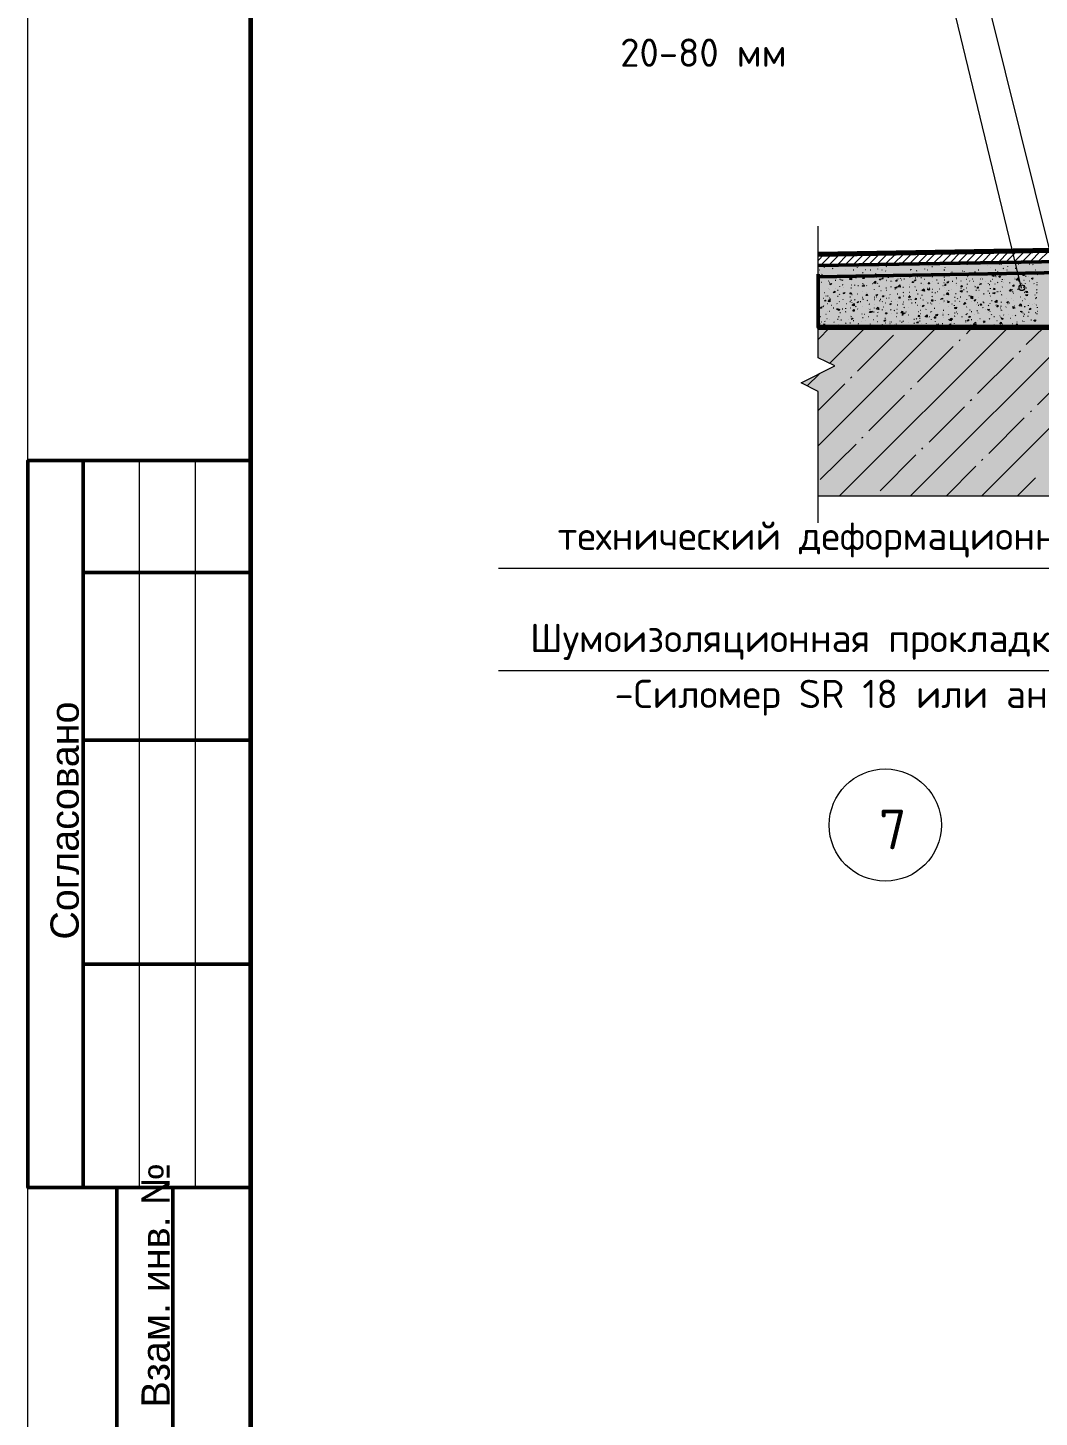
# Model space of a CAD drawing. Header units: millimetres. Extents: x -84737 to 172119, y -43083 to 59399.
# Drawn here: x -84737 to -75703, y -36136 to -23719 of the extents above; entities that cross this region are included whole.
import ezdxf

# ---------------------------------------------------------------- set-up
doc = ezdxf.new("R2010")
doc.units = ezdxf.units.MM
doc.layers.add('PDF _Геометрия', color=7, linetype='Continuous')
doc.layers.add('PDF _Текст', color=7, linetype='Continuous')
doc.layers.add('PDF _Сплошная заливка', color=7, linetype='Continuous', true_color=0xffffff)
doc.styles.add('PDF GOSTCommon', font='arial.ttf')
doc.styles.add('PDF ISOCPEUR', font='isocpeur.ttf')

msp = doc.modelspace()

# ---------------------------------------------------------------- hatches: boundary and pattern name
at = {"layer": 'PDF _Сплошная заливка', "transparency": 33554559}
for points in [[(-77677, -25941), (-76450, -25920), (-76209, -25915), (-75227, -25898), (-74986, -25898), (-74986, -25848), (-74960, -25848), (-74960, -25797), (-75206, -25797), (-75451, -25801), (-75701, -25805), (-76192, -25814), (-76442, -25818), (-76933, -25826), (-77182, -25831), (-77428, -25835), (-77677, -25839)], [(-74956, -26199), (-74986, -26199), (-74986, -25898), (-75227, -25898), (-76209, -25915), (-76450, -25920), (-77677, -25941), (-77677, -26398), (-74956, -26398)], [(-72239, -27905), (-65864, -27905), (-65864, -26398), (-77677, -26398), (-77677, -26669), (-77665, -26669), (-77529, -26736), (-77534, -26741), (-77830, -26889), (-77677, -26965), (-77677, -27905), (-72535, -27905), (-72535, -27913), (-72531, -27913), (-72531, -27922), (-72526, -27922), (-72526, -27930), (-72522, -27930), (-72522, -27938), (-72518, -27938), (-72518, -27947), (-72514, -27947), (-72514, -27955), (-72510, -27955), (-72510, -27964), (-72505, -27964), (-72505, -27972), (-72501, -27972), (-72501, -27981), (-72497, -27981), (-72497, -27989), (-72493, -27989), (-72493, -27998), (-72488, -27998), (-72488, -28006), (-72484, -28006), (-72484, -28015), (-72480, -28015), (-72480, -28023), (-72476, -28023), (-72476, -28032), (-72471, -28032), (-72471, -28040), (-72467, -28040), (-72467, -28049), (-72459, -28044), (-72315, -27756), (-72311, -27756), (-72306, -27761), (-72306, -27769), (-72302, -27769), (-72302, -27778), (-72298, -27778), (-72298, -27786), (-72294, -27786), (-72294, -27795), (-72289, -27795), (-72289, -27803), (-72285, -27803), (-72285, -27812), (-72281, -27812), (-72281, -27820), (-72277, -27820), (-72277, -27828), (-72273, -27828), (-72273, -27837), (-72268, -27837), (-72268, -27845), (-72264, -27845), (-72264, -27854), (-72260, -27854), (-72260, -27862), (-72256, -27862), (-72256, -27871), (-72251, -27871), (-72251, -27879), (-72247, -27879), (-72247, -27888), (-72243, -27888), (-72243, -27896), (-72239, -27896)]]:
    msp.add_hatch(color=256, dxfattribs=at).paths.add_polyline_path(points)

# ---------------------------------------------------------------- linework, layer by layer
at = {"layer": 'PDF _Геометрия', "lineweight": 20}
msp.add_lwpolyline([(-649, 16309), (-649, -43083), (-84737, -43083), (-84737, 16309)], close=True, dxfattribs=at)
at = {"layer": 'PDF _Геометрия', "lineweight": 60}
msp.add_lwpolyline([(-1148, 15809), (-1148, -42583), (-82744, -42583), (-82744, 15809)], close=True, dxfattribs=at)
at = {"layer": 'PDF _Геометрия', "lineweight": 9}
for points in [[(-75604, -25721), (-76535, -21979), (-80534, -21979)], [(-75862, -26047), (-76535, -23257), (-80534, -23257)], [(-77677, -28142), (-77677, -26969), (-77830, -26893), (-77529, -26741), (-77677, -26669), (-77677, -25492)], [(-77677, -25843), (-75058, -25801), (-75062, -25699)], [(-74914, -25771), (-74317, -28552), (-74533, -28552), (-80534, -28552)], [(-77677, -25797), (-77627, -25746)], [(-77656, -25843), (-77555, -25742)], [(-77584, -25843), (-77483, -25742)], [(-77512, -25843), (-77411, -25742)], [(-77440, -25839), (-77339, -25738)], [(-77369, -25839), (-77267, -25738)], [(-77297, -25839), (-77195, -25738)], [(-77225, -25835), (-77123, -25733)], [(-77153, -25835), (-77051, -25733)], [(-77081, -25835), (-76979, -25733)], [(-77009, -25835), (-76907, -25733)], [(-76937, -25831), (-76835, -25729)], [(-76865, -25831), (-76763, -25729)], [(-76793, -25831), (-76691, -25729)], [(-76721, -25826), (-76619, -25725)], [(-76649, -25826), (-76547, -25725)], [(-76577, -25826), (-76475, -25725)], [(-76505, -25826), (-76403, -25721)], [(-76433, -25822), (-76332, -25721)], [(-76408, -25822), (-76408, -25826)], [(-76361, -25822), (-76260, -25721)], [(-76289, -25822), (-76188, -25721)], [(-76234, -25822), (-76238, -25818)], [(-76217, -25818), (-76116, -25716)], [(-76145, -25818), (-76044, -25716)], [(-76073, -25818), (-75972, -25716)], [(-76001, -25814), (-75900, -25712)], [(-75929, -25814), (-75828, -25712)], [(-75857, -25814), (-75756, -25712)], [(-75786, -25814), (-75684, -25708)], [(-75714, -25810), (-75612, -25708)], [(-77669, -25881), (-77665, -25881)], [(-77639, -25928), (-77644, -25924)], [(-77627, -25945), (-77627, -25949)], [(-77622, -25860), (-77622, -25856)], [(-77567, -25932), (-77563, -25932)], [(-77546, -25869), (-77551, -25873)], [(-77529, -25936), (-77529, -25941)], [(-77457, -25941), (-77457, -25936)], [(-77436, -25877), (-77436, -25877)], [(-77411, -25941), (-77411, -25945), (-77424, -25945), (-77419, -25941)], [(-77415, -25932), (-77411, -25932)], [(-77390, -25941), (-77394, -25949), (-77402, -25945), (-77398, -25941)], [(-77377, -25949), (-77377, -25949)], [(-77364, -25881), (-77360, -25881)], [(-77343, -25949), (-77339, -25953)], [(-77326, -25865), (-77326, -25860)], [(-77313, -25932), (-77309, -25932)], [(-77275, -25907), (-77280, -25911)], [(-77271, -25941), (-77267, -25945)], [(-77267, -25941), (-77267, -25941)], [(-77254, -25881), (-77258, -25881)], [(-77212, -25881), (-77208, -25881)], [(-77165, -25915), (-77165, -25920)], [(-77161, -25945), (-77157, -25949)], [(-77144, -25877), (-77144, -25873)], [(-77110, -25881), (-77106, -25881)], [(-77072, -25894), (-77076, -25890)], [(-77068, -25852), (-77072, -25856)], [(-77060, -25932), (-77055, -25932)], [(-77051, -25949), (-77051, -25953)], [(-77005, -25911), (-77005, -25911)], [(-77000, -25835), (-77000, -25835)], [(-76878, -25932), (-76878, -25936)], [(-76861, -25945), (-76856, -25945)], [(-76856, -25881), (-76852, -25881)], [(-76848, -25881), (-76848, -25877)], [(-76797, -25890), (-76801, -25894)], [(-76793, -25941), (-76789, -25941)], [(-76772, -25936), (-76767, -25941)], [(-76759, -25831), (-76759, -25831)], [(-76759, -25949), (-76755, -25949)], [(-76755, -25932), (-76755, -25932)], [(-76729, -25873), (-76729, -25877)], [(-76704, -25881), (-76700, -25881)], [(-76691, -25848), (-76691, -25848)], [(-76683, -25936), (-76679, -25936)], [(-76657, -25856), (-76662, -25856)], [(-76662, -25941), (-76657, -25945)], [(-76653, -25831), (-76649, -25831)], [(-76552, -25886), (-76552, -25881), (-76547, -25881)], [(-76552, -25945), (-76552, -25949)], [(-76547, -25860), (-76547, -25865)], [(-76501, -25831), (-76497, -25831)], [(-76480, -25903), (-76484, -25903)], [(-76459, -25911), (-76459, -25915)], [(-76446, -25949), (-76442, -25953)], [(-76387, -25894), (-76391, -25894)], [(-76370, -25898), (-76370, -25894)], [(-76348, -25831), (-76344, -25831)], [(-76344, -25945), (-76340, -25941)], [(-76298, -25915), (-76302, -25915)], [(-76293, -25831), (-76293, -25835)], [(-76277, -25898), (-76277, -25903)], [(-76247, -25881), (-76243, -25881)], [(-76238, -25928), (-76234, -25928)], [(-76221, -25949), (-76221, -25949)], [(-76166, -25839), (-76166, -25839)], [(-76137, -25865), (-76137, -25865)], [(-76095, -25881), (-76090, -25881)], [(-76095, -25932), (-76090, -25932)], [(-76090, -25941), (-76086, -25941)], [(-76073, -25903), (-76073, -25898)], [(-76052, -25835), (-76056, -25831)], [(-76044, -25831), (-76039, -25831)], [(-76044, -25928), (-76039, -25928)], [(-76023, -25869), (-76027, -25873)], [(-75993, -25881), (-75989, -25881)], [(-75984, -25915), (-75980, -25920), (-75993, -25920), (-75993, -25915)], [(-75984, -25852), (-75984, -25848)], [(-75972, -25920), (-75968, -25920)], [(-75968, -25915), (-75963, -25915)], [(-75913, -25869), (-75917, -25869)], [(-75891, -25831), (-75887, -25831)], [(-75866, -25903), (-75866, -25907)], [(-75824, -25941), (-75819, -25936)], [(-75802, -25945), (-75802, -25945)], [(-75790, -25831), (-75786, -25831)], [(-75777, -25907), (-75777, -25903)], [(-75756, -25839), (-75760, -25835)], [(-75752, -25907), (-75752, -25911)], [(-75739, -25881), (-75735, -25881)], [(-75722, -25928), (-75718, -25924)], [(-77677, -26004), (-77677, -26004)], [(-77677, -26059), (-77677, -26059)], [(-77677, -26072), (-77673, -26072), (-77677, -26059)], [(-77652, -25992), (-77648, -25992)], [(-77589, -25979), (-77584, -25979)], [(-77589, -26047), (-77589, -26047)], [(-77580, -25992), (-77576, -25992)], [(-77576, -26055), (-77576, -26055)], [(-77572, -26008), (-77567, -26008)], [(-77525, -25975), (-77521, -25975)], [(-77525, -26051), (-77525, -26051)], [(-77504, -26063), (-77500, -26063)], [(-77483, -25966), (-77479, -25962)], [(-77483, -26034), (-77483, -26030)], [(-77474, -25970), (-77470, -25970)], [(-77462, -25970), (-77457, -25975)], [(-77462, -26013), (-77457, -26017)], [(-77449, -26038), (-77449, -26038)], [(-77398, -25958), (-77394, -25958)], [(-77385, -26042), (-77381, -26042)], [(-77381, -26017), (-77377, -26017)], [(-77352, -26017), (-77352, -26021)], [(-77322, -26021), (-77318, -26021)], [(-77280, -26004), (-77275, -26004)], [(-77280, -26072), (-77280, -26072)], [(-77271, -26017), (-77267, -26017)], [(-77267, -26021), (-77263, -26025)], [(-77246, -26021), (-77242, -26025)], [(-77195, -26004), (-77191, -26004)], [(-77174, -25992), (-77170, -25987)], [(-77174, -26059), (-77174, -26055)], [(-77148, -26000), (-77144, -26004)], [(-77136, -26025), (-77131, -26030)], [(-77119, -26068), (-77115, -26068)], [(-77072, -26042), (-77068, -26042)], [(-77068, -25975), (-77064, -25975)], [(-77068, -26063), (-77064, -26063)], [(-77064, -25987), (-77064, -25987)], [(-77030, -25979), (-77026, -25983)], [(-77030, -26030), (-77026, -26034)], [(-77013, -25983), (-77013, -25983)], [(-76992, -26051), (-76988, -26051)], [(-76966, -25962), (-76962, -25962)], [(-76966, -26030), (-76966, -26030)], [(-76945, -25953), (-76941, -25958)], [(-76937, -25970), (-76933, -25970)], [(-76920, -26038), (-76916, -26038)], [(-76911, -25962), (-76907, -25962)], [(-76865, -26034), (-76861, -26034)], [(-76861, -26013), (-76861, -26013)], [(-76835, -25962), (-76835, -25962)], [(-76814, -26030), (-76810, -26030)], [(-76810, -25953), (-76806, -25953)], [(-76810, -26042), (-76810, -26042)], [(-76801, -26063), (-76797, -26063)], [(-76759, -26000), (-76755, -26000)], [(-76759, -26068), (-76759, -26068)], [(-76734, -26017), (-76734, -26017)], [(-76729, -25966), (-76725, -25966)], [(-76704, -26047), (-76700, -26047)], [(-76683, -26042), (-76679, -26042)], [(-76657, -26055), (-76653, -26055)], [(-76653, -25987), (-76653, -25987)], [(-76619, -25970), (-76615, -25970)], [(-76611, -26076), (-76607, -26076)], [(-76607, -26000), (-76602, -26000)], [(-76594, -26051), (-76590, -26051)], [(-76564, -26021), (-76560, -26021)], [(-76556, -25996), (-76552, -25996)], [(-76552, -25970), (-76547, -25970)], [(-76552, -26038), (-76552, -26038)], [(-76530, -26063), (-76530, -26063)], [(-76514, -26063), (-76514, -26068)], [(-76509, -25975), (-76509, -25975)], [(-76484, -26055), (-76484, -26055)], [(-76480, -25983), (-76475, -25983)], [(-76446, -25958), (-76442, -25958)], [(-76446, -26000), (-76442, -26004)], [(-76446, -26025), (-76446, -26025)], [(-76403, -25979), (-76399, -25979)], [(-76403, -26047), (-76399, -26047)], [(-76395, -26047), (-76395, -26047)], [(-76378, -26059), (-76374, -26059)], [(-76353, -25966), (-76348, -25966)], [(-76353, -26042), (-76348, -26042)], [(-76348, -26080), (-76344, -26076)], [(-76344, -26013), (-76344, -26008)], [(-76336, -25958), (-76336, -25958)], [(-76327, -25979), (-76323, -25983)], [(-76302, -25962), (-76298, -25962)], [(-76293, -25983), (-76289, -25983)], [(-76277, -26025), (-76277, -26025)], [(-76277, -26030), (-76272, -26030)], [(-76268, -26063), (-76264, -26063)], [(-76243, -26063), (-76238, -26063)], [(-76238, -25996), (-76238, -25996)], [(-76230, -25962), (-76226, -25962)], [(-76209, -25962), (-76205, -25962)], [(-76183, -25987), (-76183, -25987)], [(-76162, -26068), (-76158, -26072)], [(-76158, -26004), (-76158, -26008)], [(-76150, -26013), (-76145, -26013)], [(-76137, -25983), (-76133, -25979)], [(-76137, -26051), (-76137, -26047)], [(-76120, -25966), (-76116, -25966)], [(-76099, -26008), (-76095, -26008)], [(-76082, -26076), (-76078, -26076)], [(-76078, -25992), (-76073, -25996)], [(-76073, -26076), (-76069, -26076)], [(-76052, -26072), (-76048, -26076)], [(-76039, -25983), (-76039, -25987)], [(-76035, -26038), (-76031, -26034)], [(-76031, -25970), (-76031, -25966)], [(-76018, -25996), (-76018, -25996)], [(-76010, -25970), (-76010, -25970)], [(-75968, -25996), (-75968, -26000)], [(-75963, -26055), (-75959, -26059)], [(-75946, -26059), (-75942, -26059)], [(-75942, -26076), (-75942, -26080)], [(-75929, -26021), (-75925, -26021)], [(-75925, -25953), (-75925, -25953)], [(-75921, -25962), (-75921, -25966)], [(-75904, -25975), (-75900, -25975)], [(-75896, -26055), (-75891, -26055)], [(-75891, -25979), (-75887, -25979)], [(-75862, -26000), (-75857, -26004)], [(-75845, -26034), (-75841, -26038)], [(-75841, -25975), (-75836, -25975)], [(-75828, -26076), (-75824, -26072)], [(-75824, -26008), (-75824, -26004)], [(-75819, -26042), (-75815, -26042)], [(-75794, -25979), (-75790, -25979)], [(-75764, -25962), (-75760, -25962)], [(-75752, -26004), (-75747, -26008)], [(-75726, -26013), (-75722, -26017)], [(-75726, -26063), (-75722, -26059)], [(-75722, -25996), (-75722, -25992)], [(-74342, -26097), (-74164, -29466), (-74533, -29466), (-80534, -29466)], [(-77677, -26135), (-77673, -26135)], [(-77631, -26135), (-77627, -26135)], [(-77622, -26085), (-77618, -26085)], [(-77610, -26114), (-77606, -26114)], [(-77597, -26182), (-77593, -26182)], [(-77593, -26114), (-77589, -26114)], [(-77580, -26131), (-77576, -26131)], [(-77567, -26140), (-77563, -26140)], [(-77559, -26199), (-77555, -26199)], [(-77512, -26182), (-77508, -26186)], [(-77504, -26118), (-77500, -26118)], [(-77500, -26118), (-77500, -26118)], [(-77491, -26169), (-77487, -26165)], [(-77487, -26102), (-77483, -26097)], [(-77457, -26144), (-77457, -26148)], [(-77428, -26182), (-77424, -26182)], [(-77394, -26123), (-77390, -26123)], [(-77394, -26165), (-77390, -26165)], [(-77385, -26152), (-77381, -26152)], [(-77381, -26085), (-77381, -26085)], [(-77377, -26102), (-77373, -26102)], [(-77377, -26178), (-77373, -26174)], [(-77352, -26148), (-77347, -26152)], [(-77326, -26097), (-77322, -26097)], [(-77301, -26165), (-77297, -26165)], [(-77284, -26127), (-77280, -26127)], [(-77284, -26140), (-77280, -26140)], [(-77275, -26144), (-77271, -26144)], [(-77246, -26085), (-77246, -26085)], [(-77242, -26152), (-77237, -26157)], [(-77225, -26186), (-77220, -26190)], [(-77178, -26123), (-77174, -26123)], [(-77178, -26131), (-77174, -26131)], [(-77178, -26190), (-77178, -26190)], [(-77174, -26148), (-77170, -26148)], [(-77157, -26123), (-77153, -26123)], [(-77131, -26157), (-77131, -26161)], [(-77123, -26144), (-77119, -26144)], [(-77106, -26165), (-77102, -26169)], [(-77076, -26178), (-77072, -26178)], [(-77072, -26110), (-77072, -26110)], [(-77068, -26135), (-77064, -26135)], [(-77047, -26131), (-77043, -26131)], [(-77038, -26102), (-77034, -26106)], [(-77026, -26161), (-77021, -26165)], [(-76988, -26148), (-76988, -26148)], [(-76971, -26097), (-76966, -26097)], [(-76971, -26165), (-76971, -26165)], [(-76971, -26195), (-76966, -26195)], [(-76958, -26140), (-76958, -26140)], [(-76920, -26080), (-76916, -26085)], [(-76920, -26190), (-76916, -26186)], [(-76916, -26114), (-76911, -26114)], [(-76916, -26169), (-76911, -26169)], [(-76869, -26127), (-76869, -26127)], [(-76869, -26148), (-76865, -26148)], [(-76865, -26080), (-76861, -26080)], [(-76865, -26110), (-76861, -26110)], [(-76852, -26144), (-76848, -26148)], [(-76844, -26178), (-76839, -26178)], [(-76810, -26174), (-76806, -26174)], [(-76793, -26199), (-76789, -26199)], [(-76789, -26097), (-76784, -26097)], [(-76763, -26135), (-76759, -26135)], [(-76751, -26106), (-76751, -26110)], [(-76742, -26148), (-76738, -26152)], [(-76712, -26161), (-76712, -26161)], [(-76700, -26178), (-76696, -26178)], [(-76674, -26178), (-76670, -26178)], [(-76662, -26080), (-76657, -26080)], [(-76662, -26123), (-76657, -26118)], [(-76662, -26157), (-76662, -26157)], [(-76662, -26190), (-76662, -26186)], [(-76632, -26085), (-76632, -26089)], [(-76632, -26152), (-76632, -26157)], [(-76590, -26182), (-76590, -26182)], [(-76585, -26144), (-76581, -26144)], [(-76556, -26106), (-76552, -26106)], [(-76556, -26157), (-76552, -26161)], [(-76556, -26174), (-76556, -26174)], [(-76526, -26157), (-76522, -26161)], [(-76484, -26186), (-76480, -26186)], [(-76459, -26127), (-76454, -26127)], [(-76459, -26203), (-76459, -26199)], [(-76454, -26161), (-76450, -26157)], [(-76450, -26093), (-76446, -26093)], [(-76437, -26135), (-76433, -26140)], [(-76416, -26161), (-76412, -26165)], [(-76408, -26123), (-76403, -26123)], [(-76382, -26190), (-76378, -26190)], [(-76374, -26190), (-76370, -26190)], [(-76348, -26148), (-76348, -26144)], [(-76332, -26110), (-76327, -26110)], [(-76319, -26114), (-76315, -26118)], [(-76306, -26169), (-76306, -26169)], [(-76264, -26195), (-76264, -26195)], [(-76255, -26174), (-76251, -26174)], [(-76247, -26199), (-76243, -26199)], [(-76243, -26131), (-76243, -26131)], [(-76205, -26169), (-76200, -26169)], [(-76200, -26093), (-76196, -26093)], [(-76200, -26097), (-76196, -26097)], [(-76200, -26174), (-76196, -26174)], [(-76158, -26199), (-76154, -26203)], [(-76150, -26089), (-76145, -26089)], [(-76141, -26118), (-76137, -26114)], [(-76141, -26186), (-76141, -26182)], [(-76128, -26157), (-76124, -26157)], [(-76090, -26178), (-76090, -26178)], [(-76090, -26195), (-76086, -26199)], [(-76039, -26106), (-76035, -26102)], [(-76039, -26174), (-76039, -26169)], [(-75997, -26140), (-75997, -26140)], [(-75984, -26182), (-75980, -26182)], [(-75972, -26178), (-75968, -26178)], [(-75946, -26135), (-75946, -26135)], [(-75934, -26089), (-75929, -26089)], [(-75934, -26157), (-75934, -26157)], [(-75874, -26186), (-75870, -26186)], [(-75870, -26123), (-75866, -26123)], [(-75853, -26157), (-75849, -26157)], [(-75836, -26080), (-75832, -26085)], [(-75832, -26144), (-75828, -26140)], [(-75802, -26199), (-75802, -26203)], [(-75794, -26186), (-75794, -26186)], [(-75764, -26190), (-75764, -26190)], [(-75743, -26106), (-75739, -26106)], [(-75743, -26182), (-75743, -26182)], [(-75735, -26135), (-75731, -26140)], [(-75731, -26199), (-75726, -26195)], [(-75726, -26085), (-75722, -26089)], [(-75726, -26131), (-75726, -26127)], [(-77652, -26216), (-77648, -26216)], [(-77635, -26212), (-77631, -26207)], [(-77631, -26203), (-77627, -26207)], [(-77610, -26279), (-77606, -26279)], [(-77601, -26317), (-77597, -26317)], [(-77597, -26250), (-77597, -26250)], [(-77580, -26250), (-77576, -26250)], [(-77542, -26220), (-77538, -26220)], [(-77504, -26322), (-77500, -26322)], [(-77495, -26305), (-77491, -26300)], [(-77491, -26237), (-77491, -26233)], [(-77483, -26262), (-77479, -26262)], [(-77462, -26229), (-77457, -26229)], [(-77432, -26224), (-77432, -26229)], [(-77432, -26258), (-77428, -26254)], [(-77390, -26220), (-77385, -26220)], [(-77390, -26288), (-77390, -26288)], [(-77385, -26300), (-77381, -26300)], [(-77356, -26245), (-77352, -26245)], [(-77343, -26207), (-77339, -26212)], [(-77326, -26229), (-77322, -26233)], [(-77288, -26275), (-77284, -26275)], [(-77284, -26207), (-77284, -26207)], [(-77280, -26309), (-77275, -26309)], [(-77267, -26279), (-77263, -26279)], [(-77229, -26300), (-77225, -26300)], [(-77225, -26229), (-77225, -26229)], [(-77216, -26233), (-77212, -26237)], [(-77182, -26258), (-77178, -26258)], [(-77174, -26224), (-77174, -26220)], [(-77153, -26292), (-77148, -26292)], [(-77148, -26258), (-77144, -26262)], [(-77106, -26237), (-77106, -26241)], [(-77098, -26212), (-77093, -26212)], [(-77081, -26313), (-77076, -26313)], [(-77076, -26245), (-77076, -26245)], [(-77030, -26237), (-77026, -26241)], [(-77021, -26275), (-77021, -26275)], [(-77000, -26241), (-76996, -26245)], [(-76979, -26300), (-76975, -26300)], [(-76975, -26233), (-76971, -26233)], [(-76971, -26271), (-76971, -26267)], [(-76911, -26216), (-76907, -26220)], [(-76894, -26258), (-76890, -26258)], [(-76890, -26250), (-76890, -26250)], [(-76873, -26284), (-76869, -26284)], [(-76869, -26216), (-76869, -26216)], [(-76823, -26322), (-76818, -26322)], [(-76801, -26317), (-76797, -26322)], [(-76784, -26254), (-76780, -26254)], [(-76772, -26313), (-76767, -26313)], [(-76767, -26241), (-76763, -26241)], [(-76767, -26271), (-76763, -26271)], [(-76763, -26203), (-76763, -26203)], [(-76717, -26237), (-76712, -26233)], [(-76691, -26305), (-76691, -26305)], [(-76683, -26300), (-76679, -26300)], [(-76674, -26258), (-76670, -26258)], [(-76666, -26258), (-76662, -26254)], [(-76666, -26326), (-76666, -26322)], [(-76641, -26224), (-76636, -26224)], [(-76564, -26262), (-76564, -26262)], [(-76564, -26279), (-76560, -26279)], [(-76564, -26288), (-76560, -26288)], [(-76560, -26241), (-76556, -26241)], [(-76560, -26309), (-76560, -26309)], [(-76514, -26284), (-76509, -26279)], [(-76514, -26322), (-76514, -26326)], [(-76509, -26207), (-76509, -26207)], [(-76459, -26267), (-76454, -26267)], [(-76459, -26296), (-76454, -26292)], [(-76454, -26229), (-76454, -26224)], [(-76446, -26258), (-76442, -26258)], [(-76437, -26271), (-76433, -26271)], [(-76395, -26300), (-76395, -26305)], [(-76357, -26284), (-76353, -26279)], [(-76353, -26216), (-76348, -26212)], [(-76348, -26271), (-76344, -26271)], [(-76327, -26237), (-76323, -26241)], [(-76310, -26254), (-76306, -26254)], [(-76277, -26284), (-76277, -26284)], [(-76260, -26250), (-76255, -26245)], [(-76251, -26267), (-76247, -26267)], [(-76238, -26275), (-76238, -26275)], [(-76234, -26317), (-76230, -26317)], [(-76209, -26216), (-76205, -26220)], [(-76179, -26237), (-76179, -26237)], [(-76158, -26262), (-76158, -26262)], [(-76150, -26322), (-76145, -26317)], [(-76145, -26254), (-76141, -26250)], [(-76133, -26279), (-76128, -26284)], [(-76107, -26300), (-76103, -26300)], [(-76056, -26296), (-76052, -26292)], [(-76052, -26220), (-76048, -26220)], [(-76048, -26203), (-76044, -26207)], [(-76044, -26241), (-76039, -26237)], [(-76044, -26309), (-76044, -26305)], [(-76039, -26241), (-76039, -26245)], [(-76023, -26284), (-76018, -26288)], [(-76001, -26216), (-75997, -26212)], [(-75976, -26284), (-75976, -26284)], [(-75963, -26313), (-75959, -26313)], [(-75938, -26207), (-75938, -26212)], [(-75938, -26224), (-75934, -26224)], [(-75938, -26292), (-75938, -26292)], [(-75925, -26203), (-75921, -26203)], [(-75921, -26220), (-75921, -26224)], [(-75917, -26288), (-75913, -26292)], [(-75862, -26258), (-75874, -26254), (-75857, -26250), (-75862, -26262)], [(-75849, -26267), (-75845, -26267)], [(-75845, -26292), (-75841, -26296)], [(-75836, -26279), (-75832, -26275)], [(-75828, -26216), (-75832, -26212), (-75832, -26207)], [(-75807, -26292), (-75802, -26296)], [(-75798, -26262), (-75794, -26258)], [(-75735, -26267), (-75731, -26262)], [(-75726, -26271), (-75722, -26275)], [(-75722, -26216), (-75722, -26220)], [(-75722, -26250), (-75718, -26250)], [(-77677, -26504), (-77572, -26398)], [(-77677, -27456), (-76619, -26398)], [(-77665, -26360), (-77661, -26360)], [(-77648, -26347), (-77644, -26347)], [(-77622, -26339), (-77618, -26343)], [(-77601, -26385), (-77601, -26385)], [(-77580, -26326), (-77580, -26326)], [(-77576, -26720), (-77254, -26398)], [(-77563, -26398), (-77546, -26381), (-77546, -26398)], [(-77538, -26351), (-77534, -26351)], [(-77534, -26343), (-77534, -26343)], [(-77495, -26368), (-77495, -26368)], [(-77491, -27905), (-75980, -26398)], [(-77483, -26334), (-77483, -26334)], [(-77474, -26330), (-77470, -26330)], [(-77432, -26356), (-77428, -26360)], [(-77407, -26326), (-77407, -26326)], [(-77394, -26356), (-77390, -26356)], [(-77364, -26334), (-77360, -26334)], [(-77335, -26398), (-77330, -26389), (-77326, -26398)], [(-77335, -26389), (-77330, -26389)], [(-77322, -26360), (-77318, -26364)], [(-77288, -26343), (-77288, -26343)], [(-77284, -26381), (-77280, -26381)], [(-77254, -26339), (-77254, -26339)], [(-77250, -26398), (-77246, -26398)], [(-77246, -26398), (-77246, -26398)], [(-77212, -26364), (-77212, -26368)], [(-77203, -26372), (-77203, -26372)], [(-77187, -26326), (-77182, -26326)], [(-77187, -26394), (-77187, -26394)], [(-77157, -26381), (-77153, -26381)], [(-77148, -26343), (-77144, -26343)], [(-77106, -26368), (-77102, -26372)], [(-77081, -26381), (-77081, -26381)], [(-77076, -26356), (-77072, -26356)], [(-77038, -26347), (-77034, -26347)], [(-77038, -26360), (-77034, -26360)], [(-77026, -26347), (-77021, -26347)], [(-76996, -26372), (-76992, -26377)], [(-76979, -26368), (-76979, -26364)], [(-76954, -26415), (-76941, -26402)], [(-76949, -26339), (-76945, -26339)], [(-76933, -26351), (-76928, -26351)], [(-76920, -26339), (-76916, -26343)], [(-76886, -26381), (-76886, -26381)], [(-76873, -26351), (-76873, -26351)], [(-76869, -26385), (-76869, -26385)], [(-76856, -27905), (-75345, -26398)], [(-76823, -26356), (-76818, -26360)], [(-76823, -26394), (-76818, -26394)], [(-76780, -26385), (-76776, -26385)], [(-76772, -26339), (-76767, -26339)], [(-76751, -26364), (-76751, -26364)], [(-76746, -26385), (-76742, -26385)], [(-76712, -26360), (-76712, -26364)], [(-76670, -26394), (-76666, -26389), (-76670, -26389)], [(-76632, -26343), (-76632, -26347)], [(-76619, -26368), (-76615, -26368)], [(-76607, -26364), (-76602, -26368)], [(-76569, -26360), (-76564, -26360)], [(-76564, -26377), (-76560, -26377)], [(-76564, -26394), (-76560, -26394)], [(-76497, -26368), (-76492, -26372)], [(-76488, -26351), (-76488, -26351)], [(-76459, -26364), (-76459, -26360)], [(-76454, -26398), (-76454, -26398)], [(-76437, -26394), (-76433, -26398)], [(-76387, -26372), (-76387, -26377)], [(-76361, -26334), (-76357, -26334)], [(-76357, -26351), (-76357, -26347)], [(-76353, -26453), (-76302, -26398)], [(-76319, -26372), (-76315, -26377)], [(-76310, -26326), (-76306, -26326)], [(-76281, -26381), (-76277, -26381)], [(-76251, -26334), (-76251, -26334)], [(-76217, -27905), (-74710, -26398)], [(-76200, -26351), (-76196, -26356)], [(-76171, -26385), (-76166, -26385)], [(-76158, -26381), (-76154, -26381)], [(-76150, -26389), (-76150, -26385)], [(-76107, -26372), (-76103, -26372)], [(-76082, -26334), (-76078, -26334)], [(-76069, -26398), (-76056, -26385), (-76052, -26398)], [(-76065, -26389), (-76061, -26389)], [(-76048, -26377), (-76044, -26372)], [(-76031, -26364), (-76027, -26364)], [(-75955, -26394), (-75951, -26394)], [(-75942, -26360), (-75938, -26360)], [(-75913, -26398), (-75908, -26394), (-75908, -26398)], [(-75900, -26377), (-75908, -26377), (-75900, -26364), (-75896, -26377)], [(-75904, -26347), (-75900, -26347)], [(-75853, -26339), (-75849, -26339)], [(-75836, -26347), (-75836, -26343)], [(-75819, -26550), (-75663, -26398)], [(-75777, -26330), (-75773, -26330)], [(-75735, -26334), (-75731, -26330)], [(-75735, -26394), (-75731, -26394)], [(-77326, -26787), (-77005, -26466)], [(-76789, -26885), (-76471, -26567)], [(-76416, -26516), (-76408, -26504)], [(-76255, -26986), (-75934, -26669)], [(-75883, -26614), (-75870, -26605)], [(-77775, -26918), (-77669, -26813)], [(-75718, -27088), (-75400, -26770)], [(-77677, -27139), (-77440, -26902)], [(-77390, -26851), (-77377, -26838)], [(-76852, -26948), (-76844, -26940)], [(-77225, -27321), (-76907, -27003)], [(-76319, -27050), (-76306, -27041)], [(-76687, -27422), (-76370, -27105)], [(-75781, -27151), (-75773, -27143)], [(-76154, -27524), (-75836, -27206)], [(-77661, -27756), (-77339, -27439)], [(-77288, -27384), (-77275, -27376)], [(-77123, -27858), (-76806, -27536)], [(-76751, -27486), (-76742, -27473)], [(-76535, -27905), (-76268, -27638)], [(-76217, -27587), (-76205, -27574)], [(-65615, -27905), (-72239, -27905), (-72315, -27756), (-72463, -28057), (-72539, -27905), (-77677, -27905)], [(-75900, -27905), (-75735, -27740)]]:
    msp.add_lwpolyline(points, dxfattribs=at)
at = {"layer": 'PDF _Геометрия', "lineweight": 70}
for points in [[(-75062, -25699), (-77677, -25746)], [(-65864, -26398), (-77677, -26398)]]:
    msp.add_lwpolyline(points, dxfattribs=at)
at = {"layer": 'PDF _Геометрия', "lineweight": 50}
for points in [[(-74960, -25848), (-74960, -25797), (-77677, -25843)], [(-77677, -25920), (-77677, -25945), (-74986, -25898), (-77677, -25945), (-77677, -26398), (-74956, -26398), (-74956, -26199)], [(-82744, -27587), (-84737, -27587), (-84737, -34084), (-82744, -34084), (-83942, -34084), (-83942, -42583), (-82744, -42583)], [(-84737, -34084), (-84737, -27587)], [(-84242, -27587), (-84242, -34084)], [(-84242, -28586), (-82744, -28586)], [(-84242, -30084), (-82744, -30084)], [(-84242, -32086), (-82744, -32086)], [(-83442, -34084), (-83442, -42583)]]:
    msp.add_lwpolyline(points, dxfattribs=at)
at = {"layer": 'PDF _Геометрия', "lineweight": 9}
for points in [[(-77267, -25945), (-77267, -25958), (-77280, -25958)], [(-76344, -25920), (-76348, -25932), (-76357, -25928)], [(-76107, -25941), (-76124, -25936), (-76107, -25920)], [(-76052, -25936), (-76056, -25949), (-76065, -25941)], [(-75841, -25920), (-75836, -25932), (-75849, -25932)], [(-77559, -26004), (-77563, -26017), (-77576, -26008)], [(-77529, -26072), (-77529, -26085), (-77542, -26085)], [(-77381, -25970), (-77398, -25966), (-77381, -25953)], [(-77267, -26021), (-77271, -26030), (-77284, -26025)], [(-77165, -26004), (-77182, -26000), (-77165, -25983)], [(-77123, -25958), (-77119, -25970), (-77131, -25970)], [(-77098, -25953), (-77102, -25966), (-77110, -25958)], [(-76975, -26034), (-76979, -26047), (-76992, -26042)], [(-76975, -25970), (-76975, -25983), (-76988, -25983)], [(-76945, -26038), (-76966, -26034), (-76949, -26017)], [(-76831, -25983), (-76827, -25996), (-76839, -25996)], [(-76806, -25970), (-76810, -25983), (-76818, -25975)], [(-76729, -26072), (-76751, -26068), (-76734, -26051)], [(-76683, -26051), (-76687, -26063), (-76700, -26059)], [(-76687, -25996), (-76683, -26008), (-76696, -26008)], [(-76539, -26008), (-76539, -26021), (-76547, -26021)], [(-76514, -25987), (-76518, -26000), (-76526, -25992)], [(-76391, -26068), (-76395, -26080), (-76408, -26072)], [(-76395, -26021), (-76391, -26034), (-76403, -26034)], [(-76247, -26034), (-76247, -26047), (-76260, -26047)], [(-76221, -26004), (-76226, -26017), (-76234, -26008)], [(-76103, -26047), (-76099, -26059), (-76111, -26059)], [(-75955, -26059), (-75955, -26072), (-75968, -26072)], [(-75929, -26017), (-75934, -26030), (-75942, -26025)], [(-75891, -25975), (-75908, -25970), (-75891, -25953)], [(-75811, -26072), (-75807, -26085), (-75819, -26085)], [(-75760, -25953), (-75764, -25966), (-75773, -25958)], [(-77610, -26152), (-77614, -26161), (-77622, -26157)], [(-77572, -26169), (-77589, -26165), (-77572, -26148)], [(-77440, -26085), (-77445, -26097), (-77453, -26089)], [(-77385, -26085), (-77381, -26097), (-77394, -26097)], [(-77356, -26203), (-77373, -26199), (-77356, -26182)], [(-77318, -26165), (-77322, -26178), (-77330, -26174)], [(-77242, -26097), (-77237, -26110), (-77250, -26110)], [(-77148, -26102), (-77153, -26114), (-77161, -26106)], [(-77093, -26110), (-77093, -26123), (-77102, -26123)], [(-77026, -26182), (-77030, -26195), (-77038, -26190)], [(-76949, -26123), (-76945, -26135), (-76958, -26135)], [(-76856, -26118), (-76861, -26131), (-76869, -26123)], [(-76801, -26135), (-76801, -26148), (-76814, -26148)], [(-76734, -26199), (-76738, -26212), (-76746, -26203)], [(-76657, -26148), (-76653, -26161), (-76666, -26161)], [(-76564, -26135), (-76569, -26144), (-76577, -26140)], [(-76514, -26106), (-76530, -26102), (-76518, -26085)], [(-76509, -26161), (-76509, -26174), (-76522, -26174)], [(-76365, -26174), (-76361, -26186), (-76374, -26186)], [(-76298, -26140), (-76315, -26135), (-76298, -26118)], [(-76272, -26148), (-76277, -26161), (-76285, -26157)], [(-76221, -26186), (-76217, -26199), (-76230, -26199)], [(-76099, -26085), (-76103, -26097), (-76116, -26089)], [(-76082, -26174), (-76099, -26169), (-76082, -26152)], [(-76073, -26199), (-76073, -26212), (-76082, -26212)], [(-75980, -26165), (-75984, -26178), (-75993, -26174)], [(-75862, -26207), (-75883, -26203), (-75866, -26186)], [(-75807, -26102), (-75811, -26114), (-75824, -26106)], [(-77661, -26296), (-77665, -26309), (-77673, -26305)], [(-77648, -26212), (-77648, -26224), (-77661, -26224)], [(-77504, -26224), (-77500, -26237), (-77512, -26237)], [(-77487, -26233), (-77491, -26245), (-77504, -26237)], [(-77369, -26313), (-77373, -26326), (-77381, -26317)], [(-77356, -26237), (-77356, -26250), (-77369, -26250)], [(-77212, -26250), (-77208, -26262), (-77220, -26262)], [(-77195, -26250), (-77199, -26262), (-77212, -26254)], [(-77136, -26237), (-77157, -26233), (-77140, -26216)], [(-77068, -26262), (-77064, -26275), (-77076, -26275)], [(-76920, -26271), (-76937, -26267), (-76924, -26250)], [(-76920, -26275), (-76920, -26288), (-76928, -26288)], [(-76903, -26267), (-76907, -26275), (-76920, -26271)], [(-76776, -26288), (-76772, -26300), (-76784, -26300)], [(-76704, -26305), (-76721, -26300), (-76704, -26284)], [(-76628, -26300), (-76628, -26313), (-76641, -26313)], [(-76611, -26279), (-76615, -26292), (-76628, -26288)], [(-76488, -26339), (-76505, -26334), (-76488, -26317)], [(-76484, -26313), (-76480, -26326), (-76492, -26326)], [(-76442, -26216), (-76446, -26229), (-76459, -26220)], [(-76319, -26296), (-76323, -26309), (-76336, -26305)], [(-76150, -26233), (-76154, -26245), (-76166, -26237)], [(-76027, -26313), (-76031, -26326), (-76044, -26317)], [(-75929, -26212), (-75925, -26224), (-75938, -26224)], [(-75781, -26224), (-75781, -26237), (-75794, -26237)], [(-77622, -26364), (-77618, -26377), (-77631, -26377)], [(-77538, -26381), (-77542, -26394), (-77551, -26385)], [(-77474, -26377), (-77474, -26389), (-77483, -26389)], [(-77076, -26330), (-77081, -26343), (-77089, -26334)], [(-76784, -26347), (-76789, -26360), (-76797, -26351)], [(-76492, -26364), (-76497, -26377), (-76505, -26368)], [(-76336, -26326), (-76336, -26339), (-76348, -26339)], [(-76268, -26372), (-76289, -26368), (-76272, -26351)], [(-76200, -26381), (-76205, -26389), (-76213, -26385)], [(-76192, -26339), (-76188, -26351), (-76200, -26351)], [(-76044, -26351), (-76044, -26364), (-76056, -26364)], [(-75756, -26377), (-75752, -26389), (-75764, -26389)], [(-75739, -26330), (-75739, -26343), (-75752, -26334)]]:
    msp.add_lwpolyline(points, close=True, dxfattribs=at)
at = {"layer": 'PDF _Геометрия', "lineweight": 18}
for points in [[(-83743, -27587), (-83743, -34084)], [(-83243, -27587), (-83243, -34084)]]:
    msp.add_lwpolyline(points, dxfattribs=at)
at = {"layer": 'PDF _Геометрия', "lineweight": 9}
msp.add_circle((-77078, -30844), 501, dxfattribs=at)
for points in [[(-75883, -26042), (-75883, -26025), (-75874, -26017), (-75857, -26017)], [(-75883, -26042), (-75883, -26025), (-75874, -26017), (-75857, -26017)], [(-75857, -26068), (-75874, -26068), (-75883, -26055), (-75883, -26042)], [(-75857, -26068), (-75874, -26068), (-75883, -26055), (-75883, -26042)], [(-75857, -26017), (-75845, -26017), (-75832, -26025), (-75832, -26042)], [(-75857, -26017), (-75845, -26017), (-75832, -26025), (-75832, -26042)], [(-75832, -26042), (-75832, -26055), (-75845, -26068), (-75857, -26068)], [(-75832, -26042), (-75832, -26055), (-75845, -26068), (-75857, -26068)]]:
    msp.add_open_spline(points, degree=3, dxfattribs=at)

# ---------------------------------------------------------------- texts
at = {"layer": 'PDF _Текст', "attachment_point": 4, "style": 'PDF ISOCPEUR'}
for s, insert, char_height in [('20-80 мм', (-79446, -23941), 252.3), ('технический деформационный шов', (-80005, -28293), 252.34), ('Шумоизоляционная прокладка 12,5 мм', (-80251, -29207), 252.34), ('-Силомер SR 18 или аналог', (-79497, -29706), 252.34), ('7', (-77135, -30883), 354)]:
    msp.add_mtext(s, dxfattribs=dict(at, insert=insert, char_height=char_height))
at = {"layer": 'PDF _Текст', "char_height": 252.44, "attachment_point": 4, "rotation": 90, "style": 'PDF GOSTCommon'}
for s, insert in [('Согласовано', (-84407, -31868)), ('Взам. инв. №', (-83594, -36050))]:
    msp.add_mtext(s, dxfattribs=dict(at, insert=insert))

doc.saveas('drawing.dxf')
